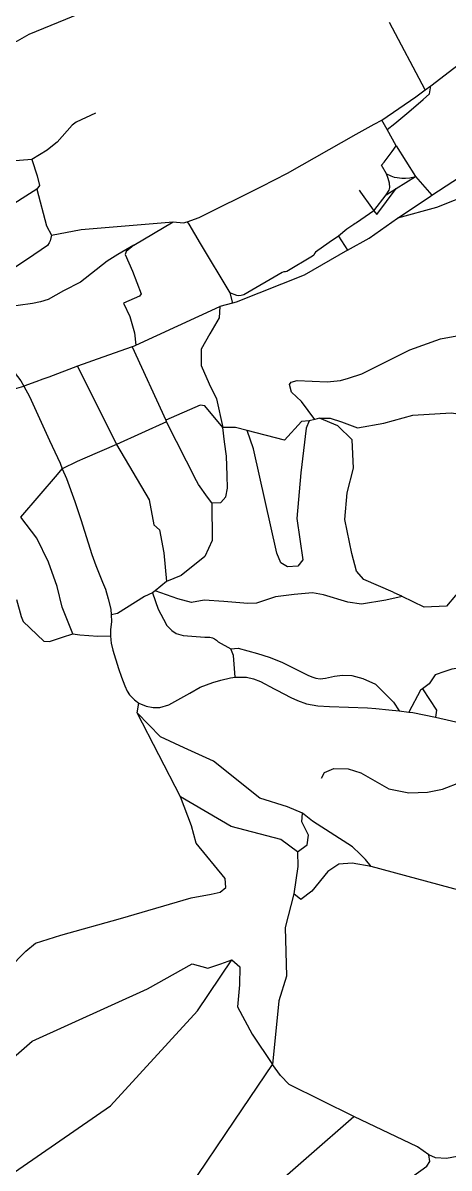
# Model space of a CAD drawing. Header units: inches. Extents: x 2740922 to 2751091, y 1249500 to 1259683.
# Drawn here: x 2746543 to 2747050, y 1252899 to 1254259 of the extents above; entities that cross this region are included whole.
import ezdxf

# ---------------------------------------------------------------- set-up
doc = ezdxf.new("R2010")
doc.units = ezdxf.units.IN
doc.header["$MEASUREMENT"] = 0

msp = doc.modelspace()

# ---------------------------------------------------------------- linework, layer by layer
for points in [[(2746702.7, 1254296.2), (2746644, 1254283.5), (2746550, 1254245), (2746536.1, 1254237.2), (2746523.8, 1254232.1), (2746514.2, 1254230)], [(2747021.2, 1254179.6), (2746978.9, 1254259.3)], [(2747028, 1254184), (2747082.9, 1254226), (2747105.9, 1254242.9), (2747125.8, 1254254.8)], [(2746969.9, 1254143.6), (2747010.2, 1254171.1), (2747021.2, 1254179.6)], [(2746976.1, 1254132.5), (2746985.1, 1254139.4), (2747001.9, 1254153.4), (2747019, 1254168), (2747026.6, 1254174.6), (2747028, 1254184)], [(2747021.2, 1254179.6), (2747028, 1254184)], [(2746629.4, 1254151.8), (2746606.1, 1254141.2), (2746601.6, 1254137.4), (2746583.8, 1254117.2), (2746582.1, 1254115.9), (2746571.9, 1254107.6), (2746553.7, 1254096.7)], [(2746738.4, 1254022.7), (2746752.4, 1254027.7), (2746826.7, 1254064.7), (2746857.7, 1254080.3), (2746939.2, 1254126.7), (2746960.6, 1254138.8), (2746969.9, 1254143.6)], [(2746976.1, 1254132.5), (2746971.5, 1254140.7), (2746969.9, 1254143.6)], [(2746987, 1254112.9), (2746976.1, 1254132.5)], [(2747029.1, 1254054.2), (2747096.3, 1254097.7), (2747144.8, 1254114.3), (2747162.3, 1254118.3), (2747171.9, 1254119.1)], [(2746975.5, 1254079.7), (2746969.6, 1254090), (2746972.4, 1254093.7), (2746982, 1254106.3), (2746987, 1254112.9)], [(2746987, 1254112.9), (2747009.7, 1254076.6)], [(2746553.7, 1254096.7), (2746519.1, 1254094.1), (2746505.5, 1254088.7), (2746497.2, 1254084.9)], [(2746553.7, 1254096.7), (2746560.1, 1254077.2), (2746562.5, 1254066), (2746559.6, 1254061.5)], [(2747323.5, 1254098.2), (2747284.8, 1254082.6), (2747226.9, 1254065), (2747194.6, 1254061), (2747136, 1254056.6), (2747079, 1254057.1), (2747034.7, 1254039.7), (2746988.4, 1254027.1)], [(2746975.1, 1254054.6), (2746978.5, 1254060.4), (2746979.4, 1254063.6), (2746979.1, 1254068.6), (2746977.3, 1254074.3), (2746975.5, 1254079.7)], [(2746975.5, 1254079.7), (2746980.4, 1254077.2), (2746984.3, 1254075.8), (2746988, 1254075.3), (2746993.5, 1254074.6), (2746997.8, 1254074.5), (2747003.2, 1254074.9), (2747009.7, 1254076.6)], [(2746987, 1254062.4), (2747009.7, 1254076.6)], [(2747009.7, 1254076.6), (2747029.1, 1254054.2)], [(2746559.6, 1254061.5), (2746518.9, 1254035.7), (2746506.9, 1254027.5), (2746486, 1254010.6), (2746475.6, 1254006), (2746470.2, 1254004.4), (2746466.2, 1254004.3), (2746461.9, 1254005.7), (2746435.7, 1254031.6)], [(2746559.6, 1254061.5), (2746571.2, 1254017.7), (2746576.9, 1254006.9)], [(2746942.8, 1254060.2), (2746944.5, 1254057.9), (2746957.4, 1254039.6), (2746960.4, 1254035.6)], [(2746960.4, 1254035.6), (2746975.1, 1254054.6)], [(2746963.8, 1254031.3), (2746987, 1254062.4)], [(2746975.1, 1254054.6), (2746987, 1254062.4)], [(2746988.4, 1254027.1), (2747026, 1254052.1), (2747029.1, 1254054.2)], [(2746929.1, 1253988.9), (2746954.6, 1254003.4), (2746988.4, 1254027.1)], [(2746960.4, 1254035.6), (2746939.7, 1254021.5), (2746938.1, 1254020.5)], [(2746960.4, 1254035.6), (2746963.8, 1254031.3)], [(2746576.9, 1254006.9), (2746612.1, 1254013.4), (2746721.7, 1254022.8)], [(2746674.7, 1253995.1), (2746721.7, 1254022.8)], [(2746721.7, 1254022.8), (2746733.8, 1254021.4), (2746738.4, 1254022.7)], [(2746738.4, 1254022.7), (2746740.1, 1254019.9), (2746753.8, 1253996.9), (2746789.1, 1253938.3)], [(2746938.1, 1254020.5), (2746936.5, 1254019.4), (2746928.3, 1254014), (2746918.1, 1254005.7)], [(2746576.9, 1254006.9), (2746575.5, 1254000.2), (2746574, 1253997.7), (2746572.2, 1253994.5), (2746548.4, 1253978.1), (2746517.2, 1253957.6), (2746511.7, 1253954.1), (2746486, 1253937.4), (2746468.7, 1253926.1), (2746461.3, 1253920), (2746451.6, 1253907.7), (2746451.3, 1253904.4)], [(2746918.1, 1254005.7), (2746907.3, 1253998), (2746890.8, 1253986.6), (2746889.6, 1253985.1), (2746888.8, 1253983.2), (2746887.3, 1253981.9), (2746856.9, 1253963.7), (2746855.1, 1253963.2), (2746853.2, 1253963.1), (2746851.1, 1253962.4), (2746805.8, 1253936), (2746802.6, 1253935.1), (2746799.4, 1253934.7), (2746797.5, 1253935.3), (2746789.1, 1253938.3)], [(2746918.1, 1254005.7), (2746929.1, 1253988.9)], [(2746674.7, 1253995.1), (2746655.9, 1253984), (2746643.3, 1253975.8), (2746611.3, 1253950.8), (2746591.3, 1253940.6), (2746573, 1253930.3), (2746563.9, 1253927.8), (2746554.5, 1253925.6), (2746537.5, 1253923.4), (2746527.5, 1253922.4), (2746510.6, 1253922.1), (2746498.2, 1253920.4), (2746463.9, 1253908.8), (2746451.3, 1253904.4)], [(2746674.7, 1253995.1), (2746665.6, 1253987.5), (2746664.5, 1253983.7), (2746673.3, 1253963.9), (2746683.5, 1253937.3), (2746681.5, 1253934.5), (2746662.4, 1253926)], [(2746929.1, 1253988.9), (2746877.3, 1253959.4), (2746796.5, 1253927.1), (2746792.3, 1253925.9)], [(2746789.1, 1253938.3), (2746792.3, 1253925.9)], [(2746662.4, 1253926), (2746670.1, 1253910.3), (2746675.8, 1253890.9), (2746677.3, 1253876.1)], [(2746677.3, 1253876.1), (2746777, 1253922)], [(2746777, 1253922), (2746776.5, 1253908.6), (2746765.1, 1253889.6), (2746755, 1253871.2), (2746755.1, 1253852), (2746764.4, 1253830.1), (2746773.3, 1253812.2), (2746780.6, 1253778.2)], [(2746792.3, 1253925.9), (2746777, 1253922)], [(2746890, 1253788), (2746874.2, 1253809.4), (2746862.5, 1253820.3), (2746860, 1253829.4), (2746861.8, 1253832.2), (2746869.3, 1253834.2), (2746904.7, 1253832.6), (2746920.5, 1253834.1), (2746930, 1253837), (2746946.1, 1253842.1), (2747003.1, 1253870.4), (2747039.5, 1253883.6), (2747059.1, 1253887.1), (2747084.1, 1253888.7)], [(2746672.7, 1253874), (2746637.9, 1253861.8)], [(2746672.7, 1253874), (2746677.3, 1253876.1)], [(2746672.7, 1253874), (2746713, 1253786.9), (2746713.4, 1253786)], [(2746502.8, 1253872.6), (2746516, 1253862.7), (2746525.8, 1253852.6), (2746540.3, 1253833.8), (2746544.2, 1253827.3)], [(2746637.9, 1253861.8), (2746607.7, 1253851.3)], [(2746607.7, 1253851.3), (2746573.7, 1253838.3), (2746566.8, 1253835.6), (2746558.5, 1253832.6), (2746544.2, 1253827.3)], [(2746607.7, 1253851.3), (2746654.4, 1253758.2)], [(2746508.9, 1253743.2), (2746514.5, 1253749.1), (2746527.4, 1253784), (2746532.8, 1253824.3), (2746544.2, 1253827.3)], [(2746544.2, 1253827.3), (2746550.8, 1253815), (2746574.7, 1253762.8), (2746587.1, 1253735.8), (2746589.8, 1253729.2)], [(2746780.6, 1253778.2), (2746759.4, 1253804.1), (2746753.6, 1253804.9), (2746713, 1253786.9), (2746713.4, 1253786)], [(2746895.8, 1253789.6), (2746908.5, 1253789.6), (2746921.9, 1253785.1), (2746940.7, 1253777.9), (2746972.2, 1253783.5), (2747006.8, 1253792.8), (2747052.1, 1253795.6), (2747080.1, 1253791.8), (2747109.2, 1253777.2), (2747141.8, 1253752.6), (2747161.5, 1253749.1)], [(2746713.4, 1253786), (2746713.8, 1253785.2), (2746654.4, 1253758.2)], [(2746767.7, 1253689), (2746762.3, 1253695.4), (2746751.6, 1253710.8), (2746749.6, 1253714.9), (2746713.8, 1253785.2), (2746713.4, 1253786)], [(2746883.5, 1253786.2), (2746874.1, 1253785.5), (2746854, 1253763.2), (2746809.8, 1253774.6)], [(2746883.5, 1253786.2), (2746880, 1253777.4), (2746873.4, 1253724.6), (2746868.9, 1253670.2), (2746875.7, 1253621.2), (2746870.1, 1253613.8), (2746857.8, 1253612.9), (2746849.7, 1253617.5), (2746845, 1253629.2)], [(2746890, 1253788), (2746883.5, 1253786.2)], [(2746895.8, 1253789.6), (2746890, 1253788)], [(2746983.4, 1253582.9), (2746948.6, 1253597.9), (2746939.6, 1253607.7), (2746934.1, 1253628.5), (2746926, 1253669), (2746928.4, 1253700.7), (2746936.1, 1253730), (2746934.6, 1253763.5), (2746917.4, 1253780.4), (2746895.8, 1253789.6)], [(2746767.7, 1253689), (2746778.4, 1253689.4), (2746784.1, 1253696), (2746786.3, 1253706.2), (2746786, 1253721.3), (2746785, 1253744.4), (2746782.9, 1253761.2), (2746780.6, 1253778.2)], [(2746809.8, 1253774.6), (2746795.6, 1253778.3), (2746780.6, 1253778.2)], [(2746845, 1253629.2), (2746817, 1253752.9), (2746809.8, 1253774.6)], [(2746654.4, 1253758.2), (2746616.8, 1253741.8), (2746607.6, 1253737.9), (2746589.8, 1253729.2)], [(2746654.4, 1253758.2), (2746693, 1253692.6), (2746698.6, 1253662.9), (2746705.5, 1253656.6), (2746710.6, 1253629.5), (2746713.6, 1253595.3)], [(2746540.4, 1253671.9), (2746584.2, 1253722.7), (2746589.8, 1253729.2)], [(2746589.8, 1253729.2), (2746594.9, 1253717.8), (2746604.7, 1253690.5), (2746611.7, 1253669.2), (2746624.9, 1253627.3), (2746629.8, 1253614.3), (2746637.8, 1253594.7), (2746640, 1253589), (2746641, 1253586.2), (2746644.5, 1253575), (2746647.6, 1253562.5), (2746648.1, 1253555.7)], [(2746767.7, 1253689), (2746767.9, 1253644.1), (2746759.3, 1253625.2), (2746731.3, 1253602.5), (2746713.6, 1253595.3)], [(2746602.2, 1253533.3), (2746589.7, 1253565), (2746583.6, 1253589.4), (2746573.2, 1253618.2), (2746559.5, 1253646.9), (2746540.4, 1253671.9)], [(2746713.6, 1253595.3), (2746700.3, 1253584.2), (2746698.6, 1253583.1)], [(2747068, 1253591.4), (2747046.9, 1253566.1), (2747020.2, 1253564.8), (2746994.1, 1253577.7)], [(2746698.6, 1253583.1), (2746696.9, 1253581.9), (2746687.4, 1253577.6), (2746655.5, 1253557.5), (2746648.1, 1253555.7)], [(2746698.6, 1253583.1), (2746696.9, 1253581.9), (2746703.9, 1253562.7), (2746710.1, 1253550.8), (2746714.1, 1253543.1), (2746720.2, 1253537.2), (2746725.4, 1253533.5), (2746733.7, 1253531.1), (2746759.5, 1253529.3), (2746765.1, 1253529.2), (2746768.4, 1253528.5), (2746770.9, 1253527.4), (2746773.3, 1253525.8), (2746775.3, 1253523.8), (2746790.3, 1253515.5)], [(2746994.1, 1253577.7), (2746974.6, 1253573.3), (2746945.6, 1253568.6), (2746929.2, 1253570.7), (2746900.3, 1253579.6), (2746887.4, 1253582.1), (2746865.7, 1253580.1), (2746843.4, 1253577.3), (2746820.6, 1253569.8), (2746810.3, 1253569.2), (2746782.1, 1253571.7), (2746758.7, 1253573.2), (2746743.6, 1253570.4), (2746727.3, 1253575), (2746700.3, 1253584.2), (2746698.6, 1253583.1)], [(2746983.4, 1253582.9), (2746987.8, 1253580.8), (2746993.1, 1253578.3), (2746994.1, 1253577.7)], [(2746535.3, 1253574), (2746540.8, 1253553.7), (2746543.2, 1253548), (2746567.8, 1253524.6), (2746574.7, 1253524.1), (2746590, 1253529.2), (2746602.2, 1253533.3)], [(2746648.1, 1253555.7), (2746648.3, 1253547.9), (2746647.2, 1253538), (2746647.2, 1253530.9)], [(2746602.2, 1253533.3), (2746610.5, 1253531.9), (2746632, 1253530.5), (2746647.2, 1253530.9)], [(2746647.2, 1253530.9), (2746647.7, 1253526.3), (2746648.1, 1253522), (2746649.8, 1253513.9), (2746656.6, 1253492.1), (2746660.2, 1253481.9), (2746664.1, 1253471.6), (2746666.8, 1253465.3), (2746669.9, 1253460.8)], [(2746790.3, 1253515.5), (2746798.8, 1253516.3), (2746822.1, 1253510), (2746835.8, 1253505.6), (2746851, 1253499.7), (2746882, 1253484.1), (2746886.6, 1253482), (2746891.3, 1253480.6), (2746896.3, 1253479.8), (2746902.8, 1253480.5), (2746913.6, 1253482.8), (2746923.2, 1253484.3), (2746934.1, 1253483.8), (2746947.1, 1253480.3), (2746962.2, 1253473.6), (2746983.8, 1253452.2), (2746990.6, 1253441.9)], [(2746795.4, 1253481.6), (2746793.4, 1253507.6), (2746790.3, 1253515.5)], [(2747083.6, 1253494.9), (2747073.7, 1253498.6), (2747068.3, 1253498.2), (2747060.8, 1253492.3), (2747053.2, 1253491.1), (2747044.7, 1253488.6), (2747033.1, 1253484.6), (2747026.1, 1253474), (2747018, 1253467.9)], [(2746681, 1253450.9), (2746689.4, 1253447.5), (2746697.8, 1253445.9), (2746705.9, 1253445.9), (2746716.6, 1253448.8), (2746741.5, 1253462.9), (2746753.8, 1253469.7), (2746768.9, 1253475.4), (2746778.3, 1253478.2), (2746789.9, 1253481), (2746795.4, 1253481.6)], [(2746795.4, 1253481.6), (2746799.7, 1253481.7), (2746809, 1253481.6), (2746817.1, 1253479.6), (2746825.7, 1253476.5), (2746841.8, 1253467.9), (2746844.9, 1253466.5), (2746861.7, 1253457.8), (2746869.4, 1253454.1), (2746880.2, 1253450.1), (2746893.6, 1253447.7), (2746907.6, 1253446.9), (2746952.8, 1253445.5), (2746962.8, 1253444.7), (2746978.3, 1253442.9), (2746990.6, 1253441.9)], [(2747018, 1253467.9), (2747015.9, 1253466.4), (2747001.8, 1253440.3)], [(2747018, 1253467.9), (2747035, 1253442.7), (2747033.7, 1253434.2)], [(2746669.9, 1253460.8), (2746675.5, 1253454.9), (2746681, 1253450.9)], [(2746678.7, 1253439.5), (2746681, 1253450.9)], [(2746730.4, 1253339.5), (2746678.7, 1253439.5)], [(2746875.4, 1253320.2), (2746857.7, 1253327.9), (2746824.8, 1253338), (2746769.5, 1253381.8), (2746734.8, 1253398), (2746706.6, 1253411), (2746678.7, 1253439.5)], [(2746990.6, 1253441.9), (2747001.8, 1253440.3)], [(2747001.8, 1253440.3), (2747006.7, 1253439.8), (2747033.7, 1253434.2)], [(2747033.7, 1253434.2), (2747085.6, 1253422.4)], [(2746898.2, 1253361.8), (2746901.8, 1253368.7), (2746912.8, 1253373.3), (2746929.6, 1253372.9), (2746944.7, 1253368.3), (2746978.1, 1253349), (2747002, 1253344.3), (2747024.2, 1253345), (2747042, 1253348.7), (2747064.6, 1253357.6)], [(2746448.7, 1253077.6), (2746483.6, 1253092.4), (2746546.4, 1253156.3), (2746557.9, 1253165.7), (2746588.2, 1253175.4), (2746659.2, 1253195), (2746743.2, 1253219.5), (2746766.7, 1253224.1), (2746777.6, 1253226.3), (2746784.1, 1253231.8), (2746783.4, 1253242.8), (2746749.1, 1253284.7), (2746743.5, 1253305.2), (2746730.4, 1253339.5)], [(2746869.6, 1253274.1), (2746849.7, 1253289), (2746790.7, 1253304.2), (2746730.4, 1253339.5)], [(2746869.6, 1253274.1), (2746881.2, 1253282.7), (2746882.6, 1253293.9), (2746874.8, 1253309.8), (2746875.4, 1253320.2)], [(2746957.1, 1253256.8), (2746950.2, 1253265.3), (2746944.1, 1253271.4), (2746934.9, 1253280.1), (2746887.2, 1253310.8), (2746875.4, 1253320.2)], [(2746869.6, 1253274.1), (2746869.9, 1253256.7), (2746865.1, 1253224.4)], [(2746957.1, 1253256.8), (2746934.7, 1253260.9), (2746918.7, 1253259.6), (2746905.6, 1253250.9), (2746886.6, 1253227.6), (2746873.6, 1253217.7), (2746865.1, 1253224.4)], [(2747296.7, 1253092.5), (2747286.4, 1253097), (2747245.3, 1253132.7), (2747200.8, 1253166.3), (2747178.4, 1253180.8), (2747105.3, 1253216.7), (2746957.1, 1253256.8)], [(2746865.1, 1253224.4), (2746854.9, 1253184.3), (2746856.6, 1253126.7), (2746847.5, 1253097.1), (2746839.9, 1253021.5)], [(2746193.8, 1253017.2), (2746185, 1253006.5), (2746183, 1252996), (2746184, 1252987.1), (2746192.3, 1252981.3), (2746266.9, 1252960.8), (2746323.3, 1252950), (2746381.8, 1252916.3), (2746395.8, 1252899.5), (2746407.7, 1252879.6), (2746420.7, 1252857.3), (2746431.9, 1252853.4), (2746439.6, 1252854.1), (2746473.8, 1252867.2), (2746501.6, 1252873.2), (2746521.4, 1252885.8), (2746647.1, 1252972.5), (2746750.4, 1253085.3), (2746791.4, 1253146)], [(2746312.1, 1253039.3), (2746338.1, 1253024), (2746355.7, 1253026.3), (2746389.7, 1253018.5), (2746413.7, 1253000.7), (2746443.1, 1252991.1), (2746459.5, 1252989.7), (2746480.5, 1253001.1), (2746512.2, 1253019.1), (2746531.8, 1253029.8), (2746554.1, 1253049.3), (2746691.3, 1253111.5), (2746744.2, 1253141.4), (2746763, 1253135.9), (2746778.2, 1253141.1), (2746791.4, 1253146)], [(2746791.4, 1253146), (2746801.1, 1253137.8), (2746800.7, 1253116.4), (2746798, 1253090.1), (2746815.8, 1253057.5), (2746839.9, 1253021.5)], [(2746668.9, 1252726.3), (2746740, 1252874), (2746794.8, 1252955.4), (2746839.9, 1253021.5)], [(2746936.7, 1252960), (2746859.8, 1252997.9), (2746849.3, 1253008.6), (2746839.9, 1253021.5)], [(2747333.3, 1253023.1), (2747321.8, 1253019.2), (2747297.8, 1253010.9), (2747268, 1253000.1), (2747065.7, 1252913.4), (2747046.9, 1252909.9), (2747033.7, 1252910.6), (2747025.7, 1252914.2)], [(2746668.9, 1252726.3), (2746936.7, 1252960)], [(2747025.7, 1252914.2), (2747012.2, 1252923.9), (2746936.7, 1252960)], [(2746798.4, 1252667.6), (2746832, 1252712.7), (2746946.8, 1252845.7), (2747023.4, 1252900.9), (2747026.9, 1252906.6), (2747025.7, 1252914.2)]]:
    msp.add_lwpolyline(points)

doc.saveas('drawing.dxf')
